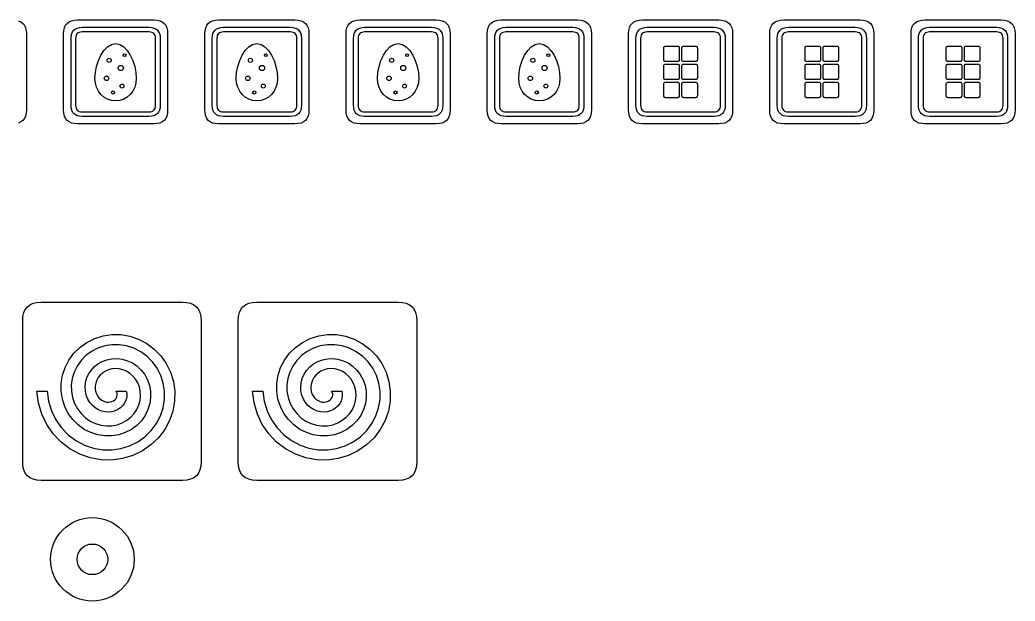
# Model space of a CAD drawing. Extents: x 4 to 296, y 4 to 595.
# Drawn here: x 181.7 to 288.8, y 409.9 to 472.5 of the extents above; entities that cross this region are included whole.
import ezdxf

# ---------------------------------------------------------------- set-up
doc = ezdxf.new("R2010")
doc.units = 0
doc.layers.add('CUT', color=1, linetype='CONTINUOUS')
doc.layers.add('RASTER', color=7, linetype='CONTINUOUS')

msp = doc.modelspace()

# ---------------------------------------------------------------- linework, layer by layer
at = {"layer": 'CUT'}
msp.add_lwpolyline([(181.556, 472.406), (181.814, 472.289), (182.025, 472.125), (182.189, 471.914), (182.306, 471.656), (182.377, 471.352), (182.4, 471), (182.4, 462.8), (182.377, 462.448), (182.306, 462.144), (182.189, 461.886), (182.025, 461.675), (181.814, 461.511), (181.556, 461.394)], dxfattribs=at)
for points in [[(186.4, 471), (186.423, 471.352), (186.494, 471.656), (186.611, 471.914), (186.775, 472.125), (186.986, 472.289), (187.244, 472.406), (187.548, 472.477), (187.9, 472.5), (196.1, 472.5), (196.452, 472.477), (196.756, 472.406), (197.014, 472.289), (197.225, 472.125), (197.389, 471.914), (197.506, 471.656), (197.577, 471.352), (197.6, 471), (197.6, 462.8), (197.577, 462.448), (197.506, 462.144), (197.389, 461.886), (197.225, 461.675), (197.014, 461.511), (196.756, 461.394), (196.452, 461.323), (196.1, 461.3), (187.9, 461.3), (187.548, 461.323), (187.244, 461.394), (186.986, 461.511), (186.775, 461.675), (186.611, 461.886), (186.494, 462.144), (186.423, 462.448), (186.4, 462.8)], [(201.6, 471), (201.623, 471.352), (201.694, 471.656), (201.811, 471.914), (201.975, 472.125), (202.186, 472.289), (202.444, 472.406), (202.748, 472.477), (203.1, 472.5), (211.3, 472.5), (211.652, 472.477), (211.956, 472.406), (212.214, 472.289), (212.425, 472.125), (212.589, 471.914), (212.706, 471.656), (212.777, 471.352), (212.8, 471), (212.8, 462.8), (212.777, 462.448), (212.706, 462.144), (212.589, 461.886), (212.425, 461.675), (212.214, 461.511), (211.956, 461.394), (211.652, 461.323), (211.3, 461.3), (203.1, 461.3), (202.748, 461.323), (202.444, 461.394), (202.186, 461.511), (201.975, 461.675), (201.811, 461.886), (201.694, 462.144), (201.623, 462.448), (201.6, 462.8)], [(216.8, 471), (216.823, 471.352), (216.894, 471.656), (217.011, 471.914), (217.175, 472.125), (217.386, 472.289), (217.644, 472.406), (217.948, 472.477), (218.3, 472.5), (226.5, 472.5), (226.852, 472.477), (227.156, 472.406), (227.414, 472.289), (227.625, 472.125), (227.789, 471.914), (227.906, 471.656), (227.977, 471.352), (228, 471), (228, 462.8), (227.977, 462.448), (227.906, 462.144), (227.789, 461.886), (227.625, 461.675), (227.414, 461.511), (227.156, 461.394), (226.852, 461.323), (226.5, 461.3), (218.3, 461.3), (217.948, 461.323), (217.644, 461.394), (217.386, 461.511), (217.175, 461.675), (217.011, 461.886), (216.894, 462.144), (216.823, 462.448), (216.8, 462.8)], [(232, 471), (232.023, 471.352), (232.094, 471.656), (232.211, 471.914), (232.375, 472.125), (232.586, 472.289), (232.844, 472.406), (233.148, 472.477), (233.5, 472.5), (241.7, 472.5), (242.052, 472.477), (242.356, 472.406), (242.614, 472.289), (242.825, 472.125), (242.989, 471.914), (243.106, 471.656), (243.177, 471.352), (243.2, 471), (243.2, 462.8), (243.177, 462.448), (243.106, 462.144), (242.989, 461.886), (242.825, 461.675), (242.614, 461.511), (242.356, 461.394), (242.052, 461.323), (241.7, 461.3), (233.5, 461.3), (233.148, 461.323), (232.844, 461.394), (232.586, 461.511), (232.375, 461.675), (232.211, 461.886), (232.094, 462.144), (232.023, 462.448), (232, 462.8)], [(247.2, 471), (247.223, 471.352), (247.294, 471.656), (247.411, 471.914), (247.575, 472.125), (247.786, 472.289), (248.044, 472.406), (248.348, 472.477), (248.7, 472.5), (256.9, 472.5), (257.252, 472.477), (257.556, 472.406), (257.814, 472.289), (258.025, 472.125), (258.189, 471.914), (258.306, 471.656), (258.377, 471.352), (258.4, 471), (258.4, 462.8), (258.377, 462.448), (258.306, 462.144), (258.189, 461.886), (258.025, 461.675), (257.814, 461.511), (257.556, 461.394), (257.252, 461.323), (256.9, 461.3), (248.7, 461.3), (248.348, 461.323), (248.044, 461.394), (247.786, 461.511), (247.575, 461.675), (247.411, 461.886), (247.294, 462.144), (247.223, 462.448), (247.2, 462.8)], [(262.4, 471), (262.423, 471.352), (262.494, 471.656), (262.611, 471.914), (262.775, 472.125), (262.986, 472.289), (263.244, 472.406), (263.548, 472.477), (263.9, 472.5), (272.1, 472.5), (272.452, 472.477), (272.756, 472.406), (273.014, 472.289), (273.225, 472.125), (273.389, 471.914), (273.506, 471.656), (273.577, 471.352), (273.6, 471), (273.6, 462.8), (273.577, 462.448), (273.506, 462.144), (273.389, 461.886), (273.225, 461.675), (273.014, 461.511), (272.756, 461.394), (272.452, 461.323), (272.1, 461.3), (263.9, 461.3), (263.548, 461.323), (263.244, 461.394), (262.986, 461.511), (262.775, 461.675), (262.611, 461.886), (262.494, 462.144), (262.423, 462.448), (262.4, 462.8)], [(277.6, 471), (277.623, 471.352), (277.694, 471.656), (277.811, 471.914), (277.975, 472.125), (278.186, 472.289), (278.444, 472.406), (278.748, 472.477), (279.1, 472.5), (287.3, 472.5), (287.652, 472.477), (287.956, 472.406), (288.214, 472.289), (288.425, 472.125), (288.589, 471.914), (288.706, 471.656), (288.777, 471.352), (288.8, 471), (288.8, 462.8), (288.777, 462.448), (288.706, 462.144), (288.589, 461.886), (288.425, 461.675), (288.214, 461.511), (287.956, 461.394), (287.652, 461.323), (287.3, 461.3), (279.1, 461.3), (278.748, 461.323), (278.444, 461.394), (278.186, 461.511), (277.975, 461.675), (277.811, 461.886), (277.694, 462.144), (277.623, 462.448), (277.6, 462.8)], [(182, 440.1), (182.031, 440.569), (182.125, 440.975), (182.281, 441.319), (182.5, 441.6), (182.781, 441.819), (183.125, 441.975), (183.531, 442.069), (184, 442.1), (199.2, 442.1), (199.669, 442.069), (200.075, 441.975), (200.419, 441.819), (200.7, 441.6), (200.919, 441.319), (201.075, 440.975), (201.169, 440.569), (201.2, 440.1), (201.2, 424.9), (201.169, 424.431), (201.075, 424.025), (200.919, 423.681), (200.7, 423.4), (200.419, 423.181), (200.075, 423.025), (199.669, 422.931), (199.2, 422.9), (184, 422.9), (183.531, 422.931), (183.125, 423.025), (182.781, 423.181), (182.5, 423.4), (182.281, 423.681), (182.125, 424.025), (182.031, 424.431), (182, 424.9)], [(205.2, 440.1), (205.231, 440.569), (205.325, 440.975), (205.481, 441.319), (205.7, 441.6), (205.981, 441.819), (206.325, 441.975), (206.731, 442.069), (207.2, 442.1), (222.4, 442.1), (222.869, 442.069), (223.275, 441.975), (223.619, 441.819), (223.9, 441.6), (224.119, 441.319), (224.275, 440.975), (224.369, 440.569), (224.4, 440.1), (224.4, 424.9), (224.369, 424.431), (224.275, 424.025), (224.119, 423.681), (223.9, 423.4), (223.619, 423.181), (223.275, 423.025), (222.869, 422.931), (222.4, 422.9), (207.2, 422.9), (206.731, 422.931), (206.325, 423.025), (205.981, 423.181), (205.7, 423.4), (205.481, 423.681), (205.325, 424.025), (205.231, 424.431), (205.2, 424.9)]]:
    msp.add_lwpolyline(points, close=True, dxfattribs=at)
for radius in [4.5, 1.65]:
    msp.add_circle((189.5, 414.4), radius, dxfattribs=at)
at = {"layer": 'RASTER'}
for points in [[(187.2, 470.5), (187.219, 470.781), (187.275, 471.025), (187.369, 471.231), (187.5, 471.4), (187.669, 471.531), (187.875, 471.625), (188.119, 471.681), (188.4, 471.7), (195.6, 471.7), (195.881, 471.681), (196.125, 471.625), (196.331, 471.531), (196.5, 471.4), (196.631, 471.231), (196.725, 471.025), (196.781, 470.781), (196.8, 470.5), (196.8, 463.3), (196.781, 463.019), (196.725, 462.775), (196.631, 462.569), (196.5, 462.4), (196.331, 462.269), (196.125, 462.175), (195.881, 462.119), (195.6, 462.1), (188.4, 462.1), (188.119, 462.119), (187.875, 462.175), (187.669, 462.269), (187.5, 462.4), (187.369, 462.569), (187.275, 462.775), (187.219, 463.019), (187.2, 463.3)], [(202.4, 470.5), (202.419, 470.781), (202.475, 471.025), (202.569, 471.231), (202.7, 471.4), (202.869, 471.531), (203.075, 471.625), (203.319, 471.681), (203.6, 471.7), (210.8, 471.7), (211.081, 471.681), (211.325, 471.625), (211.531, 471.531), (211.7, 471.4), (211.831, 471.231), (211.925, 471.025), (211.981, 470.781), (212, 470.5), (212, 463.3), (211.981, 463.019), (211.925, 462.775), (211.831, 462.569), (211.7, 462.4), (211.531, 462.269), (211.325, 462.175), (211.081, 462.119), (210.8, 462.1), (203.6, 462.1), (203.319, 462.119), (203.075, 462.175), (202.869, 462.269), (202.7, 462.4), (202.569, 462.569), (202.475, 462.775), (202.419, 463.019), (202.4, 463.3)], [(217.6, 470.5), (217.619, 470.781), (217.675, 471.025), (217.769, 471.231), (217.9, 471.4), (218.069, 471.531), (218.275, 471.625), (218.519, 471.681), (218.8, 471.7), (226, 471.7), (226.281, 471.681), (226.525, 471.625), (226.731, 471.531), (226.9, 471.4), (227.031, 471.231), (227.125, 471.025), (227.181, 470.781), (227.2, 470.5), (227.2, 463.3), (227.181, 463.019), (227.125, 462.775), (227.031, 462.569), (226.9, 462.4), (226.731, 462.269), (226.525, 462.175), (226.281, 462.119), (226, 462.1), (218.8, 462.1), (218.519, 462.119), (218.275, 462.175), (218.069, 462.269), (217.9, 462.4), (217.769, 462.569), (217.675, 462.775), (217.619, 463.019), (217.6, 463.3)], [(232.8, 470.5), (232.819, 470.781), (232.875, 471.025), (232.969, 471.231), (233.1, 471.4), (233.269, 471.531), (233.475, 471.625), (233.719, 471.681), (234, 471.7), (241.2, 471.7), (241.481, 471.681), (241.725, 471.625), (241.931, 471.531), (242.1, 471.4), (242.231, 471.231), (242.325, 471.025), (242.381, 470.781), (242.4, 470.5), (242.4, 463.3), (242.381, 463.019), (242.325, 462.775), (242.231, 462.569), (242.1, 462.4), (241.931, 462.269), (241.725, 462.175), (241.481, 462.119), (241.2, 462.1), (234, 462.1), (233.719, 462.119), (233.475, 462.175), (233.269, 462.269), (233.1, 462.4), (232.969, 462.569), (232.875, 462.775), (232.819, 463.019), (232.8, 463.3)], [(248, 470.5), (248.019, 470.781), (248.075, 471.025), (248.169, 471.231), (248.3, 471.4), (248.469, 471.531), (248.675, 471.625), (248.919, 471.681), (249.2, 471.7), (256.4, 471.7), (256.681, 471.681), (256.925, 471.625), (257.131, 471.531), (257.3, 471.4), (257.431, 471.231), (257.525, 471.025), (257.581, 470.781), (257.6, 470.5), (257.6, 463.3), (257.581, 463.019), (257.525, 462.775), (257.431, 462.569), (257.3, 462.4), (257.131, 462.269), (256.925, 462.175), (256.681, 462.119), (256.4, 462.1), (249.2, 462.1), (248.919, 462.119), (248.675, 462.175), (248.469, 462.269), (248.3, 462.4), (248.169, 462.569), (248.075, 462.775), (248.019, 463.019), (248, 463.3)], [(263.2, 470.5), (263.219, 470.781), (263.275, 471.025), (263.369, 471.231), (263.5, 471.4), (263.669, 471.531), (263.875, 471.625), (264.119, 471.681), (264.4, 471.7), (271.6, 471.7), (271.881, 471.681), (272.125, 471.625), (272.331, 471.531), (272.5, 471.4), (272.631, 471.231), (272.725, 471.025), (272.781, 470.781), (272.8, 470.5), (272.8, 463.3), (272.781, 463.019), (272.725, 462.775), (272.631, 462.569), (272.5, 462.4), (272.331, 462.269), (272.125, 462.175), (271.881, 462.119), (271.6, 462.1), (264.4, 462.1), (264.119, 462.119), (263.875, 462.175), (263.669, 462.269), (263.5, 462.4), (263.369, 462.569), (263.275, 462.775), (263.219, 463.019), (263.2, 463.3)], [(278.4, 470.5), (278.419, 470.781), (278.475, 471.025), (278.569, 471.231), (278.7, 471.4), (278.869, 471.531), (279.075, 471.625), (279.319, 471.681), (279.6, 471.7), (286.8, 471.7), (287.081, 471.681), (287.325, 471.625), (287.531, 471.531), (287.7, 471.4), (287.831, 471.231), (287.925, 471.025), (287.981, 470.781), (288, 470.5), (288, 463.3), (287.981, 463.019), (287.925, 462.775), (287.831, 462.569), (287.7, 462.4), (287.531, 462.269), (287.325, 462.175), (287.081, 462.119), (286.8, 462.1), (279.6, 462.1), (279.319, 462.119), (279.075, 462.175), (278.869, 462.269), (278.7, 462.4), (278.569, 462.569), (278.475, 462.775), (278.419, 463.019), (278.4, 463.3)], [(187.7, 470.5), (187.7, 463.3), (187.711, 463.136), (187.744, 462.994), (187.798, 462.873), (187.875, 462.775), (187.973, 462.698), (188.094, 462.644), (188.236, 462.611), (188.4, 462.6), (195.6, 462.6), (195.764, 462.611), (195.906, 462.644), (196.027, 462.698), (196.125, 462.775), (196.202, 462.873), (196.256, 462.994), (196.289, 463.136), (196.3, 463.3), (196.3, 470.5), (196.289, 470.664), (196.256, 470.806), (196.202, 470.927), (196.125, 471.025), (196.027, 471.102), (195.906, 471.156), (195.764, 471.189), (195.6, 471.2), (188.4, 471.2), (188.236, 471.189), (188.094, 471.156), (187.973, 471.102), (187.875, 471.025), (187.798, 470.927), (187.744, 470.806), (187.711, 470.664), (187.7, 470.5)], [(202.9, 470.5), (202.9, 463.3), (202.911, 463.136), (202.944, 462.994), (202.998, 462.873), (203.075, 462.775), (203.173, 462.698), (203.294, 462.644), (203.436, 462.611), (203.6, 462.6), (210.8, 462.6), (210.964, 462.611), (211.106, 462.644), (211.227, 462.698), (211.325, 462.775), (211.402, 462.873), (211.456, 462.994), (211.489, 463.136), (211.5, 463.3), (211.5, 470.5), (211.489, 470.664), (211.456, 470.806), (211.402, 470.927), (211.325, 471.025), (211.227, 471.102), (211.106, 471.156), (210.964, 471.189), (210.8, 471.2), (203.6, 471.2), (203.436, 471.189), (203.294, 471.156), (203.173, 471.102), (203.075, 471.025), (202.998, 470.927), (202.944, 470.806), (202.911, 470.664), (202.9, 470.5)], [(218.1, 470.5), (218.1, 463.3), (218.111, 463.136), (218.144, 462.994), (218.198, 462.873), (218.275, 462.775), (218.373, 462.698), (218.494, 462.644), (218.636, 462.611), (218.8, 462.6), (226, 462.6), (226.164, 462.611), (226.306, 462.644), (226.427, 462.698), (226.525, 462.775), (226.602, 462.873), (226.656, 462.994), (226.689, 463.136), (226.7, 463.3), (226.7, 470.5), (226.689, 470.664), (226.656, 470.806), (226.602, 470.927), (226.525, 471.025), (226.427, 471.102), (226.306, 471.156), (226.164, 471.189), (226, 471.2), (218.8, 471.2), (218.636, 471.189), (218.494, 471.156), (218.373, 471.102), (218.275, 471.025), (218.198, 470.927), (218.144, 470.806), (218.111, 470.664), (218.1, 470.5)], [(233.3, 470.5), (233.3, 463.3), (233.311, 463.136), (233.344, 462.994), (233.398, 462.873), (233.475, 462.775), (233.573, 462.698), (233.694, 462.644), (233.836, 462.611), (234, 462.6), (241.2, 462.6), (241.364, 462.611), (241.506, 462.644), (241.627, 462.698), (241.725, 462.775), (241.802, 462.873), (241.856, 462.994), (241.889, 463.136), (241.9, 463.3), (241.9, 470.5), (241.889, 470.664), (241.856, 470.806), (241.802, 470.927), (241.725, 471.025), (241.627, 471.102), (241.506, 471.156), (241.364, 471.189), (241.2, 471.2), (234, 471.2), (233.836, 471.189), (233.694, 471.156), (233.573, 471.102), (233.475, 471.025), (233.398, 470.927), (233.344, 470.806), (233.311, 470.664), (233.3, 470.5)], [(248.5, 470.5), (248.5, 463.3), (248.511, 463.136), (248.544, 462.994), (248.598, 462.873), (248.675, 462.775), (248.773, 462.698), (248.894, 462.644), (249.036, 462.611), (249.2, 462.6), (256.4, 462.6), (256.564, 462.611), (256.706, 462.644), (256.827, 462.698), (256.925, 462.775), (257.002, 462.873), (257.056, 462.994), (257.089, 463.136), (257.1, 463.3), (257.1, 470.5), (257.089, 470.664), (257.056, 470.806), (257.002, 470.927), (256.925, 471.025), (256.827, 471.102), (256.706, 471.156), (256.564, 471.189), (256.4, 471.2), (249.2, 471.2), (249.036, 471.189), (248.894, 471.156), (248.773, 471.102), (248.675, 471.025), (248.598, 470.927), (248.544, 470.806), (248.511, 470.664), (248.5, 470.5)], [(263.7, 470.5), (263.7, 463.3), (263.711, 463.136), (263.744, 462.994), (263.798, 462.873), (263.875, 462.775), (263.973, 462.698), (264.094, 462.644), (264.236, 462.611), (264.4, 462.6), (271.6, 462.6), (271.764, 462.611), (271.906, 462.644), (272.027, 462.698), (272.125, 462.775), (272.202, 462.873), (272.256, 462.994), (272.289, 463.136), (272.3, 463.3), (272.3, 470.5), (272.289, 470.664), (272.256, 470.806), (272.202, 470.927), (272.125, 471.025), (272.027, 471.102), (271.906, 471.156), (271.764, 471.189), (271.6, 471.2), (264.4, 471.2), (264.236, 471.189), (264.094, 471.156), (263.973, 471.102), (263.875, 471.025), (263.798, 470.927), (263.744, 470.806), (263.711, 470.664), (263.7, 470.5)], [(278.9, 470.5), (278.9, 463.3), (278.911, 463.136), (278.944, 462.994), (278.998, 462.873), (279.075, 462.775), (279.173, 462.698), (279.294, 462.644), (279.436, 462.611), (279.6, 462.6), (286.8, 462.6), (286.964, 462.611), (287.106, 462.644), (287.227, 462.698), (287.325, 462.775), (287.402, 462.873), (287.456, 462.994), (287.489, 463.136), (287.5, 463.3), (287.5, 470.5), (287.489, 470.664), (287.456, 470.806), (287.402, 470.927), (287.325, 471.025), (287.227, 471.102), (287.106, 471.156), (286.964, 471.189), (286.8, 471.2), (279.6, 471.2), (279.436, 471.189), (279.294, 471.156), (279.173, 471.102), (279.075, 471.025), (278.998, 470.927), (278.944, 470.806), (278.911, 470.664), (278.9, 470.5)], [(192, 469.955), (192.454, 469.863), (192.875, 469.604), (193.252, 469.208), (193.58, 468.705), (193.849, 468.124), (194.051, 467.495), (194.178, 466.845), (194.222, 466.206), (194.178, 465.702), (194.051, 465.24), (193.849, 464.826), (193.58, 464.47), (193.252, 464.178), (192.875, 463.96), (192.454, 463.823), (192, 463.775), (191.546, 463.823), (191.125, 463.96), (190.748, 464.178), (190.42, 464.47), (190.151, 464.826), (189.949, 465.24), (189.822, 465.702), (189.778, 466.206), (189.822, 466.845), (189.949, 467.495), (190.151, 468.124), (190.42, 468.705), (190.748, 469.208), (191.125, 469.604), (191.546, 469.863), (192, 469.955)], [(207.2, 469.955), (207.654, 469.863), (208.075, 469.604), (208.452, 469.208), (208.78, 468.705), (209.049, 468.124), (209.251, 467.495), (209.378, 466.845), (209.422, 466.206), (209.378, 465.702), (209.251, 465.24), (209.049, 464.826), (208.78, 464.47), (208.452, 464.178), (208.075, 463.96), (207.654, 463.823), (207.2, 463.775), (206.746, 463.823), (206.325, 463.96), (205.948, 464.178), (205.62, 464.47), (205.351, 464.826), (205.149, 465.24), (205.022, 465.702), (204.978, 466.206), (205.022, 466.845), (205.149, 467.495), (205.351, 468.124), (205.62, 468.705), (205.948, 469.208), (206.325, 469.604), (206.746, 469.863), (207.2, 469.955)], [(222.4, 469.955), (222.854, 469.863), (223.275, 469.604), (223.652, 469.208), (223.98, 468.705), (224.249, 468.124), (224.451, 467.495), (224.578, 466.845), (224.622, 466.206), (224.578, 465.702), (224.451, 465.24), (224.249, 464.826), (223.98, 464.47), (223.652, 464.178), (223.275, 463.96), (222.854, 463.823), (222.4, 463.775), (221.946, 463.823), (221.525, 463.96), (221.148, 464.178), (220.82, 464.47), (220.551, 464.826), (220.349, 465.24), (220.222, 465.702), (220.178, 466.206), (220.222, 466.845), (220.349, 467.495), (220.551, 468.124), (220.82, 468.705), (221.148, 469.208), (221.525, 469.604), (221.946, 469.863), (222.4, 469.955)], [(237.6, 469.955), (238.054, 469.863), (238.475, 469.604), (238.852, 469.208), (239.18, 468.705), (239.449, 468.124), (239.651, 467.495), (239.778, 466.845), (239.822, 466.206), (239.778, 465.702), (239.651, 465.24), (239.449, 464.826), (239.18, 464.47), (238.852, 464.178), (238.475, 463.96), (238.054, 463.823), (237.6, 463.775), (237.146, 463.823), (236.725, 463.96), (236.348, 464.178), (236.02, 464.47), (235.751, 464.826), (235.549, 465.24), (235.422, 465.702), (235.378, 466.206), (235.422, 466.845), (235.549, 467.495), (235.751, 468.124), (236.02, 468.705), (236.348, 469.208), (236.725, 469.604), (237.146, 469.863), (237.6, 469.955)], [(250.995, 469.469), (250.998, 469.518), (251.008, 469.56), (251.024, 469.596), (251.047, 469.626), (251.076, 469.648), (251.112, 469.665), (251.154, 469.674), (251.203, 469.678), (252.453, 469.678), (252.502, 469.674), (252.544, 469.665), (252.58, 469.648), (252.609, 469.626), (252.632, 469.596), (252.648, 469.56), (252.658, 469.518), (252.661, 469.469), (252.661, 468.219), (252.658, 468.171), (252.648, 468.128), (252.632, 468.092), (252.609, 468.063), (252.58, 468.04), (252.544, 468.024), (252.502, 468.014), (252.453, 468.011), (251.203, 468.011), (251.154, 468.014), (251.112, 468.024), (251.076, 468.04), (251.047, 468.063), (251.024, 468.092), (251.008, 468.128), (250.998, 468.171), (250.995, 468.219)], [(252.939, 469.469), (252.942, 469.518), (252.952, 469.56), (252.968, 469.596), (252.991, 469.626), (253.02, 469.648), (253.056, 469.665), (253.098, 469.674), (253.147, 469.678), (254.397, 469.678), (254.446, 469.674), (254.488, 469.665), (254.524, 469.648), (254.553, 469.626), (254.576, 469.596), (254.592, 469.56), (254.602, 469.518), (254.605, 469.469), (254.605, 468.219), (254.602, 468.171), (254.592, 468.128), (254.576, 468.092), (254.553, 468.063), (254.524, 468.04), (254.488, 468.024), (254.446, 468.014), (254.397, 468.011), (253.147, 468.011), (253.098, 468.014), (253.056, 468.024), (253.02, 468.04), (252.991, 468.063), (252.968, 468.092), (252.952, 468.128), (252.942, 468.171), (252.939, 468.219)], [(266.195, 469.469), (266.198, 469.518), (266.208, 469.56), (266.224, 469.596), (266.247, 469.626), (266.276, 469.648), (266.312, 469.665), (266.354, 469.674), (266.403, 469.678), (267.653, 469.678), (267.702, 469.674), (267.744, 469.665), (267.78, 469.648), (267.809, 469.626), (267.832, 469.596), (267.848, 469.56), (267.858, 469.518), (267.861, 469.469), (267.861, 468.219), (267.858, 468.171), (267.848, 468.128), (267.832, 468.092), (267.809, 468.063), (267.78, 468.04), (267.744, 468.024), (267.702, 468.014), (267.653, 468.011), (266.403, 468.011), (266.354, 468.014), (266.312, 468.024), (266.276, 468.04), (266.247, 468.063), (266.224, 468.092), (266.208, 468.128), (266.198, 468.171), (266.195, 468.219)], [(268.139, 469.469), (268.142, 469.518), (268.152, 469.56), (268.168, 469.596), (268.191, 469.626), (268.22, 469.648), (268.256, 469.665), (268.298, 469.674), (268.347, 469.678), (269.597, 469.678), (269.646, 469.674), (269.688, 469.665), (269.724, 469.648), (269.753, 469.626), (269.776, 469.596), (269.792, 469.56), (269.802, 469.518), (269.805, 469.469), (269.805, 468.219), (269.802, 468.171), (269.792, 468.128), (269.776, 468.092), (269.753, 468.063), (269.724, 468.04), (269.688, 468.024), (269.646, 468.014), (269.597, 468.011), (268.347, 468.011), (268.298, 468.014), (268.256, 468.024), (268.22, 468.04), (268.191, 468.063), (268.168, 468.092), (268.152, 468.128), (268.142, 468.171), (268.139, 468.219)], [(281.395, 469.469), (281.398, 469.518), (281.408, 469.56), (281.424, 469.596), (281.447, 469.626), (281.476, 469.648), (281.512, 469.665), (281.554, 469.674), (281.603, 469.678), (282.853, 469.678), (282.902, 469.674), (282.944, 469.665), (282.98, 469.648), (283.009, 469.626), (283.032, 469.596), (283.048, 469.56), (283.058, 469.518), (283.061, 469.469), (283.061, 468.219), (283.058, 468.171), (283.048, 468.128), (283.032, 468.092), (283.009, 468.063), (282.98, 468.04), (282.944, 468.024), (282.902, 468.014), (282.853, 468.011), (281.603, 468.011), (281.554, 468.014), (281.512, 468.024), (281.476, 468.04), (281.447, 468.063), (281.424, 468.092), (281.408, 468.128), (281.398, 468.171), (281.395, 468.219)], [(283.339, 469.469), (283.342, 469.518), (283.352, 469.56), (283.368, 469.596), (283.391, 469.626), (283.42, 469.648), (283.456, 469.665), (283.498, 469.674), (283.547, 469.678), (284.797, 469.678), (284.846, 469.674), (284.888, 469.665), (284.924, 469.648), (284.953, 469.626), (284.976, 469.596), (284.992, 469.56), (285.002, 469.518), (285.005, 469.469), (285.005, 468.219), (285.002, 468.171), (284.992, 468.128), (284.976, 468.092), (284.953, 468.063), (284.924, 468.04), (284.888, 468.024), (284.846, 468.014), (284.797, 468.011), (283.547, 468.011), (283.498, 468.014), (283.456, 468.024), (283.42, 468.04), (283.391, 468.063), (283.368, 468.092), (283.352, 468.128), (283.342, 468.171), (283.339, 468.219)], [(250.995, 467.525), (250.998, 467.574), (251.008, 467.616), (251.024, 467.652), (251.047, 467.681), (251.076, 467.704), (251.112, 467.72), (251.154, 467.73), (251.203, 467.733), (252.453, 467.733), (252.502, 467.73), (252.544, 467.72), (252.58, 467.704), (252.609, 467.681), (252.632, 467.652), (252.648, 467.616), (252.658, 467.574), (252.661, 467.525), (252.661, 466.275), (252.658, 466.226), (252.648, 466.184), (252.632, 466.148), (252.609, 466.119), (252.58, 466.096), (252.544, 466.08), (252.502, 466.07), (252.453, 466.067), (251.203, 466.067), (251.154, 466.07), (251.112, 466.08), (251.076, 466.096), (251.047, 466.119), (251.024, 466.148), (251.008, 466.184), (250.998, 466.226), (250.995, 466.275)], [(252.939, 467.525), (252.942, 467.574), (252.952, 467.616), (252.968, 467.652), (252.991, 467.681), (253.02, 467.704), (253.056, 467.72), (253.098, 467.73), (253.147, 467.733), (254.397, 467.733), (254.446, 467.73), (254.488, 467.72), (254.524, 467.704), (254.553, 467.681), (254.576, 467.652), (254.592, 467.616), (254.602, 467.574), (254.605, 467.525), (254.605, 466.275), (254.602, 466.226), (254.592, 466.184), (254.576, 466.148), (254.553, 466.119), (254.524, 466.096), (254.488, 466.08), (254.446, 466.07), (254.397, 466.067), (253.147, 466.067), (253.098, 466.07), (253.056, 466.08), (253.02, 466.096), (252.991, 466.119), (252.968, 466.148), (252.952, 466.184), (252.942, 466.226), (252.939, 466.275)], [(266.195, 467.525), (266.198, 467.574), (266.208, 467.616), (266.224, 467.652), (266.247, 467.681), (266.276, 467.704), (266.312, 467.72), (266.354, 467.73), (266.403, 467.733), (267.653, 467.733), (267.702, 467.73), (267.744, 467.72), (267.78, 467.704), (267.809, 467.681), (267.832, 467.652), (267.848, 467.616), (267.858, 467.574), (267.861, 467.525), (267.861, 466.275), (267.858, 466.226), (267.848, 466.184), (267.832, 466.148), (267.809, 466.119), (267.78, 466.096), (267.744, 466.08), (267.702, 466.07), (267.653, 466.067), (266.403, 466.067), (266.354, 466.07), (266.312, 466.08), (266.276, 466.096), (266.247, 466.119), (266.224, 466.148), (266.208, 466.184), (266.198, 466.226), (266.195, 466.275)], [(268.139, 467.525), (268.142, 467.574), (268.152, 467.616), (268.168, 467.652), (268.191, 467.681), (268.22, 467.704), (268.256, 467.72), (268.298, 467.73), (268.347, 467.733), (269.597, 467.733), (269.646, 467.73), (269.688, 467.72), (269.724, 467.704), (269.753, 467.681), (269.776, 467.652), (269.792, 467.616), (269.802, 467.574), (269.805, 467.525), (269.805, 466.275), (269.802, 466.226), (269.792, 466.184), (269.776, 466.148), (269.753, 466.119), (269.724, 466.096), (269.688, 466.08), (269.646, 466.07), (269.597, 466.067), (268.347, 466.067), (268.298, 466.07), (268.256, 466.08), (268.22, 466.096), (268.191, 466.119), (268.168, 466.148), (268.152, 466.184), (268.142, 466.226), (268.139, 466.275)], [(281.395, 467.525), (281.398, 467.574), (281.408, 467.616), (281.424, 467.652), (281.447, 467.681), (281.476, 467.704), (281.512, 467.72), (281.554, 467.73), (281.603, 467.733), (282.853, 467.733), (282.902, 467.73), (282.944, 467.72), (282.98, 467.704), (283.009, 467.681), (283.032, 467.652), (283.048, 467.616), (283.058, 467.574), (283.061, 467.525), (283.061, 466.275), (283.058, 466.226), (283.048, 466.184), (283.032, 466.148), (283.009, 466.119), (282.98, 466.096), (282.944, 466.08), (282.902, 466.07), (282.853, 466.067), (281.603, 466.067), (281.554, 466.07), (281.512, 466.08), (281.476, 466.096), (281.447, 466.119), (281.424, 466.148), (281.408, 466.184), (281.398, 466.226), (281.395, 466.275)], [(283.339, 467.525), (283.342, 467.574), (283.352, 467.616), (283.368, 467.652), (283.391, 467.681), (283.42, 467.704), (283.456, 467.72), (283.498, 467.73), (283.547, 467.733), (284.797, 467.733), (284.846, 467.73), (284.888, 467.72), (284.924, 467.704), (284.953, 467.681), (284.976, 467.652), (284.992, 467.616), (285.002, 467.574), (285.005, 467.525), (285.005, 466.275), (285.002, 466.226), (284.992, 466.184), (284.976, 466.148), (284.953, 466.119), (284.924, 466.096), (284.888, 466.08), (284.846, 466.07), (284.797, 466.067), (283.547, 466.067), (283.498, 466.07), (283.456, 466.08), (283.42, 466.096), (283.391, 466.119), (283.368, 466.148), (283.352, 466.184), (283.342, 466.226), (283.339, 466.275)], [(250.995, 465.581), (250.998, 465.629), (251.008, 465.672), (251.024, 465.708), (251.047, 465.737), (251.076, 465.76), (251.112, 465.776), (251.154, 465.786), (251.203, 465.789), (252.453, 465.789), (252.502, 465.786), (252.544, 465.776), (252.58, 465.76), (252.609, 465.737), (252.632, 465.708), (252.648, 465.672), (252.658, 465.629), (252.661, 465.581), (252.661, 464.331), (252.658, 464.282), (252.648, 464.24), (252.632, 464.204), (252.609, 464.174), (252.58, 464.152), (252.544, 464.135), (252.502, 464.126), (252.453, 464.122), (251.203, 464.122), (251.154, 464.126), (251.112, 464.135), (251.076, 464.152), (251.047, 464.174), (251.024, 464.204), (251.008, 464.24), (250.998, 464.282), (250.995, 464.331)], [(252.939, 465.581), (252.942, 465.629), (252.952, 465.672), (252.968, 465.708), (252.991, 465.737), (253.02, 465.76), (253.056, 465.776), (253.098, 465.786), (253.147, 465.789), (254.397, 465.789), (254.446, 465.786), (254.488, 465.776), (254.524, 465.76), (254.553, 465.737), (254.576, 465.708), (254.592, 465.672), (254.602, 465.629), (254.605, 465.581), (254.605, 464.331), (254.602, 464.282), (254.592, 464.24), (254.576, 464.204), (254.553, 464.174), (254.524, 464.152), (254.488, 464.135), (254.446, 464.126), (254.397, 464.122), (253.147, 464.122), (253.098, 464.126), (253.056, 464.135), (253.02, 464.152), (252.991, 464.174), (252.968, 464.204), (252.952, 464.24), (252.942, 464.282), (252.939, 464.331)], [(266.195, 465.581), (266.198, 465.629), (266.208, 465.672), (266.224, 465.708), (266.247, 465.737), (266.276, 465.76), (266.312, 465.776), (266.354, 465.786), (266.403, 465.789), (267.653, 465.789), (267.702, 465.786), (267.744, 465.776), (267.78, 465.76), (267.809, 465.737), (267.832, 465.708), (267.848, 465.672), (267.858, 465.629), (267.861, 465.581), (267.861, 464.331), (267.858, 464.282), (267.848, 464.24), (267.832, 464.204), (267.809, 464.174), (267.78, 464.152), (267.744, 464.135), (267.702, 464.126), (267.653, 464.122), (266.403, 464.122), (266.354, 464.126), (266.312, 464.135), (266.276, 464.152), (266.247, 464.174), (266.224, 464.204), (266.208, 464.24), (266.198, 464.282), (266.195, 464.331)], [(268.139, 465.581), (268.142, 465.629), (268.152, 465.672), (268.168, 465.708), (268.191, 465.737), (268.22, 465.76), (268.256, 465.776), (268.298, 465.786), (268.347, 465.789), (269.597, 465.789), (269.646, 465.786), (269.688, 465.776), (269.724, 465.76), (269.753, 465.737), (269.776, 465.708), (269.792, 465.672), (269.802, 465.629), (269.805, 465.581), (269.805, 464.331), (269.802, 464.282), (269.792, 464.24), (269.776, 464.204), (269.753, 464.174), (269.724, 464.152), (269.688, 464.135), (269.646, 464.126), (269.597, 464.122), (268.347, 464.122), (268.298, 464.126), (268.256, 464.135), (268.22, 464.152), (268.191, 464.174), (268.168, 464.204), (268.152, 464.24), (268.142, 464.282), (268.139, 464.331)], [(281.395, 465.581), (281.398, 465.629), (281.408, 465.672), (281.424, 465.708), (281.447, 465.737), (281.476, 465.76), (281.512, 465.776), (281.554, 465.786), (281.603, 465.789), (282.853, 465.789), (282.902, 465.786), (282.944, 465.776), (282.98, 465.76), (283.009, 465.737), (283.032, 465.708), (283.048, 465.672), (283.058, 465.629), (283.061, 465.581), (283.061, 464.331), (283.058, 464.282), (283.048, 464.24), (283.032, 464.204), (283.009, 464.174), (282.98, 464.152), (282.944, 464.135), (282.902, 464.126), (282.853, 464.122), (281.603, 464.122), (281.554, 464.126), (281.512, 464.135), (281.476, 464.152), (281.447, 464.174), (281.424, 464.204), (281.408, 464.24), (281.398, 464.282), (281.395, 464.331)], [(283.339, 465.581), (283.342, 465.629), (283.352, 465.672), (283.368, 465.708), (283.391, 465.737), (283.42, 465.76), (283.456, 465.776), (283.498, 465.786), (283.547, 465.789), (284.797, 465.789), (284.846, 465.786), (284.888, 465.776), (284.924, 465.76), (284.953, 465.737), (284.976, 465.708), (284.992, 465.672), (285.002, 465.629), (285.005, 465.581), (285.005, 464.331), (285.002, 464.282), (284.992, 464.24), (284.976, 464.204), (284.953, 464.174), (284.924, 464.152), (284.888, 464.135), (284.846, 464.126), (284.797, 464.122), (283.547, 464.122), (283.498, 464.126), (283.456, 464.135), (283.42, 464.152), (283.391, 464.174), (283.368, 464.204), (283.352, 464.24), (283.342, 464.282), (283.339, 464.331)], [(193.15, 432.5), (193.195, 432.247), (193.198, 431.981), (193.155, 431.708), (193.065, 431.436), (192.926, 431.174), (192.741, 430.93), (192.511, 430.713), (192.24, 430.53), (191.934, 430.39), (191.6, 430.299), (191.245, 430.261), (190.879, 430.282), (190.512, 430.364), (190.153, 430.508), (189.813, 430.713), (189.503, 430.976), (189.232, 431.294), (189.011, 431.659), (188.847, 432.064), (188.747, 432.5), (188.718, 432.956), (188.763, 433.422), (188.884, 433.884), (189.081, 434.33), (189.352, 434.748), (189.693, 435.124), (190.098, 435.448), (190.557, 435.709), (191.062, 435.897), (191.6, 436.004), (192.158, 436.025), (192.723, 435.957), (193.28, 435.796), (193.813, 435.546), (194.308, 435.208), (194.751, 434.789), (195.129, 434.298), (195.428, 433.744), (195.64, 433.14), (195.756, 432.5), (195.769, 431.84), (195.676, 431.176), (195.477, 430.525), (195.173, 429.904), (194.769, 429.331), (194.272, 428.822), (193.694, 428.391), (193.045, 428.052), (192.342, 427.817), (191.6, 427.693), (190.838, 427.688), (190.074, 427.804), (189.329, 428.043), (188.621, 428.4), (187.971, 428.871), (187.395, 429.445), (186.911, 430.111), (186.533, 430.854), (186.273, 431.656), (186.142, 432.5), (186.144, 433.364), (186.285, 434.227), (186.562, 435.067), (186.973, 435.862), (187.51, 436.59), (188.162, 437.232), (188.915, 437.77), (189.752, 438.187), (190.654, 438.47), (191.6, 438.61), (192.566, 438.599), (193.528, 438.435), (194.463, 438.118), (195.344, 437.654), (196.151, 437.051), (196.859, 436.321), (197.45, 435.481), (197.906, 434.549), (198.214, 433.547), (198.361, 432.5), (198.342, 431.432), (198.154, 430.37), (197.798, 429.342), (197.281, 428.373), (196.611, 427.489), (195.804, 426.714), (194.877, 426.069), (193.85, 425.574), (192.749, 425.243), (191.6, 425.087), (190.43, 425.114), (189.269, 425.326), (188.146, 425.721), (187.09, 426.292), (186.128, 427.028), (185.287, 427.913), (184.589, 428.928), (184.055, 430.048), (183.7, 431.249), (183.536, 432.5), (184.636, 432.5), (184.786, 431.421), (185.101, 430.388), (185.569, 429.427), (186.177, 428.56), (186.906, 427.806), (187.736, 427.182), (188.645, 426.701), (189.609, 426.372), (190.602, 426.201), (191.6, 426.187), (192.577, 426.329), (193.51, 426.62), (194.377, 427.05), (195.157, 427.604), (195.833, 428.267), (196.391, 429.019), (196.818, 429.841), (197.108, 430.71), (197.256, 431.604), (197.261, 432.5), (197.127, 433.375), (196.86, 434.209), (196.47, 434.981), (195.969, 435.674), (195.373, 436.273), (194.698, 436.764), (193.963, 437.138), (193.188, 437.389), (192.394, 437.512), (191.6, 437.51), (190.826, 437.384), (190.092, 437.141), (189.414, 436.79), (188.808, 436.342), (188.288, 435.812), (187.863, 435.215), (187.543, 434.567), (187.331, 433.887), (187.231, 433.192), (187.242, 432.5), (187.36, 431.828), (187.579, 431.193), (187.891, 430.61), (188.285, 430.091), (188.748, 429.648), (189.268, 429.29), (189.828, 429.023), (190.414, 428.851), (191.01, 428.774), (191.6, 428.793), (192.17, 428.903), (192.705, 429.098), (193.194, 429.371), (193.626, 429.712), (193.991, 430.109), (194.283, 430.551), (194.497, 431.024), (194.63, 431.516), (194.682, 432.012), (194.656, 432.5), (194.554, 432.968), (194.382, 433.404), (194.148, 433.798), (193.861, 434.143), (193.53, 434.43), (193.166, 434.656), (192.78, 434.816), (192.383, 434.91), (191.986, 434.939), (191.6, 434.904), (191.234, 434.81), (190.897, 434.663), (190.597, 434.468), (190.34, 434.234), (190.13, 433.97), (189.971, 433.683), (189.864, 433.384), (189.809, 433.082), (189.804, 432.784), (189.847, 432.5), (189.933, 432.236), (190.057, 431.999), (190.212, 431.793), (190.393, 431.623), (190.591, 431.491), (190.799, 431.398), (191.011, 431.345), (191.219, 431.329), (191.418, 431.348), (191.6, 431.399), (191.762, 431.476), (191.9, 431.576), (192.011, 431.693), (192.094, 431.82), (192.149, 431.951), (192.175, 432.082), (192.175, 432.207), (192.152, 432.321), (192.109, 432.419), (192.05, 432.5)], [(216.35, 432.5), (216.395, 432.247), (216.398, 431.981), (216.355, 431.708), (216.265, 431.436), (216.126, 431.174), (215.941, 430.93), (215.711, 430.713), (215.44, 430.53), (215.134, 430.39), (214.8, 430.299), (214.445, 430.261), (214.079, 430.282), (213.712, 430.364), (213.353, 430.508), (213.013, 430.713), (212.703, 430.976), (212.432, 431.294), (212.211, 431.659), (212.047, 432.064), (211.947, 432.5), (211.918, 432.956), (211.963, 433.422), (212.084, 433.884), (212.281, 434.33), (212.552, 434.748), (212.893, 435.124), (213.298, 435.448), (213.757, 435.709), (214.262, 435.897), (214.8, 436.004), (215.358, 436.025), (215.923, 435.957), (216.48, 435.796), (217.013, 435.546), (217.508, 435.208), (217.951, 434.789), (218.329, 434.298), (218.628, 433.744), (218.84, 433.14), (218.956, 432.5), (218.969, 431.84), (218.876, 431.176), (218.677, 430.525), (218.373, 429.904), (217.969, 429.331), (217.472, 428.822), (216.894, 428.391), (216.245, 428.052), (215.542, 427.817), (214.8, 427.693), (214.038, 427.688), (213.274, 427.804), (212.529, 428.043), (211.821, 428.4), (211.171, 428.871), (210.595, 429.445), (210.111, 430.111), (209.733, 430.854), (209.473, 431.656), (209.342, 432.5), (209.344, 433.364), (209.485, 434.227), (209.762, 435.067), (210.173, 435.862), (210.71, 436.59), (211.362, 437.232), (212.115, 437.77), (212.952, 438.187), (213.854, 438.47), (214.8, 438.61), (215.766, 438.599), (216.728, 438.435), (217.663, 438.118), (218.544, 437.654), (219.351, 437.051), (220.059, 436.321), (220.65, 435.481), (221.106, 434.549), (221.414, 433.547), (221.561, 432.5), (221.542, 431.432), (221.354, 430.37), (220.998, 429.342), (220.481, 428.373), (219.811, 427.489), (219.004, 426.714), (218.077, 426.069), (217.05, 425.574), (215.949, 425.243), (214.8, 425.087), (213.63, 425.114), (212.469, 425.326), (211.346, 425.721), (210.29, 426.292), (209.328, 427.028), (208.487, 427.913), (207.789, 428.928), (207.255, 430.048), (206.9, 431.249), (206.736, 432.5), (207.836, 432.5), (207.986, 431.421), (208.301, 430.388), (208.769, 429.427), (209.377, 428.56), (210.106, 427.806), (210.936, 427.182), (211.845, 426.701), (212.809, 426.372), (213.802, 426.201), (214.8, 426.187), (215.777, 426.329), (216.71, 426.62), (217.577, 427.05), (218.357, 427.604), (219.033, 428.267), (219.591, 429.019), (220.018, 429.841), (220.308, 430.71), (220.456, 431.604), (220.461, 432.5), (220.327, 433.375), (220.06, 434.209), (219.67, 434.981), (219.169, 435.674), (218.573, 436.273), (217.898, 436.764), (217.163, 437.138), (216.388, 437.389), (215.594, 437.512), (214.8, 437.51), (214.026, 437.384), (213.292, 437.141), (212.614, 436.79), (212.008, 436.342), (211.488, 435.812), (211.063, 435.215), (210.743, 434.567), (210.531, 433.887), (210.431, 433.192), (210.442, 432.5), (210.56, 431.828), (210.779, 431.193), (211.091, 430.61), (211.485, 430.091), (211.948, 429.648), (212.468, 429.29), (213.028, 429.023), (213.614, 428.851), (214.21, 428.774), (214.8, 428.793), (215.37, 428.903), (215.905, 429.098), (216.394, 429.371), (216.826, 429.712), (217.191, 430.109), (217.483, 430.551), (217.697, 431.024), (217.83, 431.516), (217.882, 432.012), (217.856, 432.5), (217.754, 432.968), (217.582, 433.404), (217.348, 433.798), (217.061, 434.143), (216.73, 434.43), (216.366, 434.656), (215.98, 434.816), (215.583, 434.91), (215.186, 434.939), (214.8, 434.904), (214.434, 434.81), (214.097, 434.663), (213.797, 434.468), (213.54, 434.234), (213.33, 433.97), (213.171, 433.683), (213.064, 433.384), (213.009, 433.082), (213.004, 432.784), (213.047, 432.5), (213.133, 432.236), (213.257, 431.999), (213.412, 431.793), (213.593, 431.623), (213.791, 431.491), (213.999, 431.398), (214.211, 431.345), (214.419, 431.329), (214.618, 431.348), (214.8, 431.399), (214.962, 431.476), (215.1, 431.576), (215.211, 431.693), (215.294, 431.82), (215.349, 431.951), (215.375, 432.082), (215.375, 432.207), (215.352, 432.321), (215.309, 432.419), (215.25, 432.5)]]:
    msp.add_lwpolyline(points, close=True, dxfattribs=at)
for centre, radius in [((191.306, 468.15), 0.222), ((192.972, 468.705), 0.153), ((206.506, 468.15), 0.222), ((208.172, 468.705), 0.153), ((221.706, 468.15), 0.222), ((223.372, 468.705), 0.153), ((236.906, 468.15), 0.222), ((238.572, 468.705), 0.153), ((192.556, 467.317), 0.278), ((207.756, 467.317), 0.278), ((222.956, 467.317), 0.278), ((238.156, 467.317), 0.278), ((191.028, 466.206), 0.243), ((206.228, 466.206), 0.243), ((221.428, 466.206), 0.243), ((236.628, 466.206), 0.243), ((191.722, 464.678), 0.174), ((192.694, 465.372), 0.208), ((206.922, 464.678), 0.174), ((207.894, 465.372), 0.208), ((222.122, 464.678), 0.174), ((223.094, 465.372), 0.208), ((237.322, 464.678), 0.174), ((238.294, 465.372), 0.208)]:
    msp.add_circle(centre, radius, dxfattribs=at)

doc.saveas('drawing.dxf')
